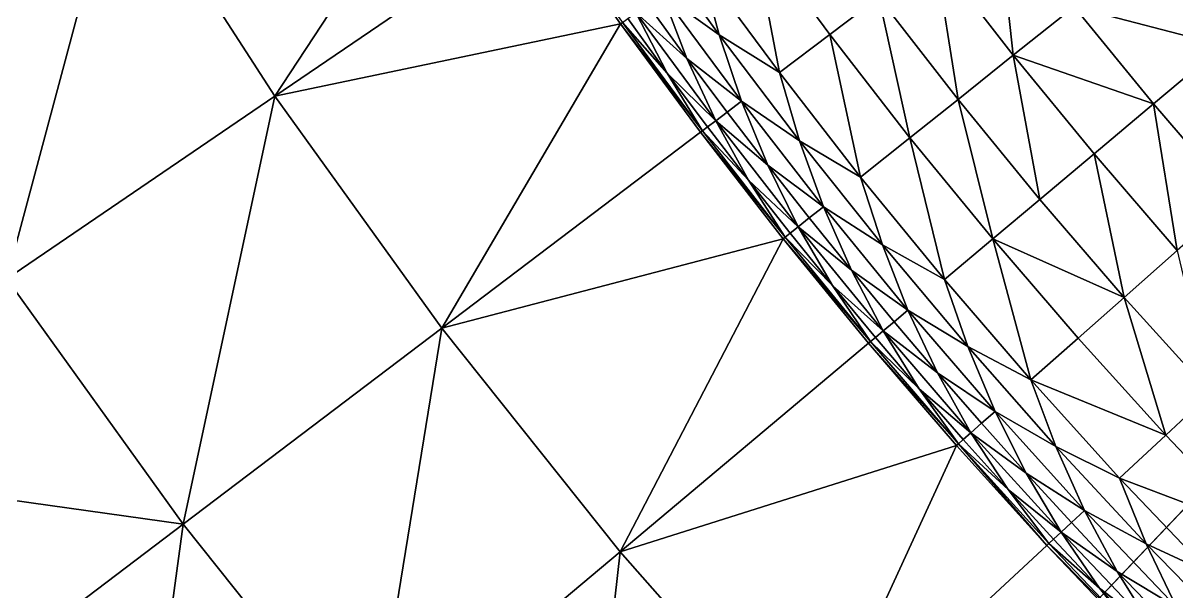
# Model space of a CAD drawing. Header units: millimetres. Extents: x -3250 to 5350, y -3250 to 3250.
# Drawn here: x -2306 to -1773, y -1722 to -1459 of the extents above; entities that cross this region are included whole.
import ezdxf

# ---------------------------------------------------------------- set-up
doc = ezdxf.new("R2010")
doc.units = ezdxf.units.MM
doc.header["$MEASUREMENT"] = 0
doc.layers.add('MESH_3D', color=2, linetype='CONTINUOUS')

msp = doc.modelspace()

# ---------------------------------------------------------------- linework, layer by layer
at = {"layer": 'MESH_3D'}
for points in [[(2150.48, 2436.79, 32500), (-3128.53, 880.23, 32500), (-2326.57, -2269.27, 32500)], [(2150.48, 2436.79, 32500), (-2326.57, -2269.27, 32500), (3105.61, 957.95, 32500)], [(3105.61, 957.95, 32500), (-2326.57, -2269.27, 32500), (-1962.36, -2590.68, 32500)], [(3105.61, 957.95, 32500), (-1962.36, -2590.68, 32500), (-1625, -2814.58, 32500)], [(-2389.21, -1460.02, 24400), (-2327.29, -1267.37, 24200), (-2261.22, -1381.8, 24200)], [(-2189.53, -1492.8, 24200), (-2261.22, -1381.8, 24200), (-2100.06, -1356.37, 24000)], [(-2189.53, -1492.8, 24200), (-2100.06, -1356.37, 24000), (-2065.6, -1408.3, 24000)], [(-2313.47, -1577.3, 24400), (-2389.21, -1460.02, 24400), (-2261.22, -1381.8, 24200)], [(-2313.47, -1577.3, 24400), (-2261.22, -1381.8, 24200), (-2189.53, -1492.8, 24200)], [(-2189.53, -1492.8, 24200), (-2065.6, -1408.3, 24000), (-2029.85, -1459.36, 24000)], [(-2028.89, -1458.67, -38.42), (-2029.85, -1459.36), (-2065.6, -1408.3)], [(-2065.6, -1408.3, 24000), (-2065.6, -1408.3), (-2029.85, -1459.36)], [(-2029.85, -1459.36, 24000), (-2065.6, -1408.3, 24000), (-2029.85, -1459.36)], [(-1848.19, -1473.88, -406.77), (-1884.36, -1427.35, -406.77), (-1855.68, -1405.62, -455.71)], [(-1848.19, -1473.88, -406.77), (-1855.68, -1405.62, -455.71), (-1820.06, -1451.45, -455.71)], [(-1984.19, -1464.4, -205.25), (-2020.08, -1414.48, -205.25), (-1992.68, -1432.64, -238.11)], [(-1984.19, -1464.4, -205.25), (-2010.57, -1445.5, -171.85), (-2020.08, -1414.48, -205.25)], [(-1956.34, -1481.87, -238.11), (-1992.68, -1432.64, -238.11), (-1968.97, -1415.6, -303.82)], [(-1933.07, -1464.24, -303.82), (-1968.97, -1415.6, -303.82), (-1910.43, -1447.1, -355.73)], [(-1956.34, -1481.87, -238.11), (-1968.97, -1415.6, -303.82), (-1933.07, -1464.24, -303.82)], [(-1873.76, -1494.27, -355.73), (-1910.43, -1447.1, -355.73), (-1884.36, -1427.35, -406.77)], [(-1873.76, -1494.27, -355.73), (-1884.36, -1427.35, -406.77), (-1848.19, -1473.88, -406.77)], [(-1820.06, -1451.45, -455.71), (-1787.22, -1425.26, -506.08), (-1751.13, -1469.38, -506.08)], [(-1751.13, -1469.38, -506.08), (-1787.22, -1425.26, -506.08), (-1721.78, -1444.74, -547.31)], [(-1984.19, -1464.4, -205.25), (-1992.68, -1432.64, -238.11), (-1956.34, -1481.87, -238.11)], [(-1999.07, -1475.38, -138.74), (-2017.3, -1450.34, -138.74), (-2010.57, -1445.5, -171.85)], [(-1984.19, -1464.4, -205.25), (-1973.91, -1495.18, -171.85), (-2010.57, -1445.5, -171.85)], [(-1999.07, -1475.38, -138.74), (-2010.57, -1445.5, -171.85), (-1973.91, -1495.18, -171.85)], [(-1999.07, -1475.38, -138.74), (-2022.64, -1454.18, -105.25), (-2017.3, -1450.34, -138.74)], [(-1895.97, -1511.98, -303.82), (-1933.07, -1464.24, -303.82), (-1910.43, -1447.1, -355.73)], [(-1895.97, -1511.98, -303.82), (-1910.43, -1447.1, -355.73), (-1873.76, -1494.27, -355.73)], [(-2008.16, -1482.09, -71.93), (-2026.48, -1456.94, -71.93), (-2022.64, -1454.18, -105.25)], [(-1999.07, -1475.38, -138.74), (-1985.75, -1504.15, -105.25), (-2022.64, -1454.18, -105.25)], [(-2008.16, -1482.09, -71.93), (-2022.64, -1454.18, -105.25), (-1985.75, -1504.15, -105.25)], [(-1848.19, -1473.88, -406.77), (-1820.06, -1451.45, -455.71), (-1783.31, -1496.37, -455.71)], [(-1783.31, -1496.37, -455.71), (-1820.06, -1451.45, -455.71), (-1751.13, -1469.38, -506.08)], [(-2112.4, -1600.08, 24200), (-2189.53, -1492.8, 24200), (-2029.85, -1459.36, 24000)], [(-2112.4, -1600.08, 24200), (-2029.85, -1459.36, 24000), (-1992.83, -1509.51, 24000)], [(-1991.89, -1508.8, -38.42), (-2029.85, -1459.36), (-2028.89, -1458.67, -38.42)], [(-1991.89, -1508.8, -38.42), (-1992.83, -1509.51), (-2029.85, -1459.36)], [(-1992.83, -1509.51, 24000), (-2029.85, -1459.36, 24000), (-2029.85, -1459.36)], [(-1992.83, -1509.51, 24000), (-2029.85, -1459.36), (-1992.83, -1509.51)], [(-2008.16, -1482.09, -71.93), (-2028.89, -1458.67, -38.42), (-2026.48, -1456.94, -71.93)], [(-2008.16, -1482.09, -71.93), (-1991.89, -1508.8, -38.42), (-2028.89, -1458.67, -38.42)], [(-1947.07, -1513.41, -205.25), (-1973.91, -1495.18, -171.85), (-1984.19, -1464.4, -205.25)], [(-1947.07, -1513.41, -205.25), (-1984.19, -1464.4, -205.25), (-1956.34, -1481.87, -238.11)], [(-1918.79, -1530.18, -238.11), (-1956.34, -1481.87, -238.11), (-1933.07, -1464.24, -303.82)], [(-1918.79, -1530.18, -238.11), (-1933.07, -1464.24, -303.82), (-1895.97, -1511.98, -303.82)], [(-1745.45, -1540.36, -455.71), (-1783.31, -1496.37, -455.71), (-1751.13, -1469.38, -506.08)], [(-1980.52, -1500.18, -138.74), (-1985.75, -1504.15, -105.25), (-1999.07, -1475.38, -138.74)], [(-1980.52, -1500.18, -138.74), (-1999.07, -1475.38, -138.74), (-1973.91, -1495.18, -171.85)], [(-1835.92, -1540.52, -355.73), (-1873.76, -1494.27, -355.73), (-1848.19, -1473.88, -406.77)], [(-1810.87, -1519.5, -406.77), (-1848.19, -1473.88, -406.77), (-1783.31, -1496.37, -455.71)], [(-1835.92, -1540.52, -355.73), (-1848.19, -1473.88, -406.77), (-1810.87, -1519.5, -406.77)], [(-1989.53, -1507.01, -71.93), (-2008.16, -1482.09, -71.93), (-1985.75, -1504.15, -105.25)], [(-1989.53, -1507.01, -71.93), (-1991.89, -1508.8, -38.42), (-2008.16, -1482.09, -71.93)], [(-1947.07, -1513.41, -205.25), (-1956.34, -1481.87, -238.11), (-1918.79, -1530.18, -238.11)], [(-2231.97, -1690.65, 24400), (-2313.47, -1577.3, 24400), (-2189.53, -1492.8, 24200)], [(-2231.97, -1690.65, 24400), (-2189.53, -1492.8, 24200), (-2112.4, -1600.08, 24200)], [(-1961.66, -1524.76, -138.74), (-1980.52, -1500.18, -138.74), (-1973.91, -1495.18, -171.85)], [(-1947.07, -1513.41, -205.25), (-1936.02, -1543.92, -171.85), (-1973.91, -1495.18, -171.85)], [(-1961.66, -1524.76, -138.74), (-1973.91, -1495.18, -171.85), (-1936.02, -1543.92, -171.85)], [(-1857.68, -1558.78, -303.82), (-1895.97, -1511.98, -303.82), (-1873.76, -1494.27, -355.73)], [(-1857.68, -1558.78, -303.82), (-1873.76, -1494.27, -355.73), (-1835.92, -1540.52, -355.73)], [(-1772.43, -1564.18, -406.77), (-1810.87, -1519.5, -406.77), (-1783.31, -1496.37, -455.71)], [(-1772.43, -1564.18, -406.77), (-1783.31, -1496.37, -455.71), (-1745.45, -1540.36, -455.71)], [(-1970.59, -1531.69, -71.93), (-1989.53, -1507.01, -71.93), (-1985.75, -1504.15, -105.25)], [(-1961.66, -1524.76, -138.74), (-1985.75, -1504.15, -105.25), (-1980.52, -1500.18, -138.74)], [(-1961.66, -1524.76, -138.74), (-1947.64, -1553.19, -105.25), (-1985.75, -1504.15, -105.25)], [(-1970.59, -1531.69, -71.93), (-1985.75, -1504.15, -105.25), (-1947.64, -1553.19, -105.25)], [(-2112.4, -1600.08, 24200), (-1992.83, -1509.51, 24000), (-1954.58, -1558.72, 24000)], [(-1953.66, -1557.99, -38.42), (-1992.83, -1509.51), (-1991.89, -1508.8, -38.42)], [(-1953.66, -1557.99, -38.42), (-1954.58, -1558.72), (-1992.83, -1509.51)], [(-1954.58, -1558.72, 24000), (-1992.83, -1509.51, 24000), (-1992.83, -1509.51)], [(-1954.58, -1558.72, 24000), (-1992.83, -1509.51), (-1954.58, -1558.72)], [(-1970.59, -1531.69, -71.93), (-1991.89, -1508.8, -38.42), (-1989.53, -1507.01, -71.93)], [(-1970.59, -1531.69, -71.93), (-1953.66, -1557.99, -38.42), (-1991.89, -1508.8, -38.42)], [(-1908.73, -1561.48, -205.25), (-1947.07, -1513.41, -205.25), (-1918.79, -1530.18, -238.11)], [(-1908.73, -1561.48, -205.25), (-1936.02, -1543.92, -171.85), (-1947.07, -1513.41, -205.25)], [(-1880.05, -1577.55, -238.11), (-1918.79, -1530.18, -238.11), (-1895.97, -1511.98, -303.82)], [(-1880.05, -1577.55, -238.11), (-1895.97, -1511.98, -303.82), (-1857.68, -1558.78, -303.82)], [(-1796.95, -1585.82, -355.73), (-1835.92, -1540.52, -355.73), (-1810.87, -1519.5, -406.77)], [(-1796.95, -1585.82, -355.73), (-1810.87, -1519.5, -406.77), (-1772.43, -1564.18, -406.77)], [(-1942.5, -1549.09, -138.74), (-1947.64, -1553.19, -105.25), (-1961.66, -1524.76, -138.74)], [(-1942.5, -1549.09, -138.74), (-1961.66, -1524.76, -138.74), (-1936.02, -1543.92, -171.85)], [(-1908.73, -1561.48, -205.25), (-1918.79, -1530.18, -238.11), (-1880.05, -1577.55, -238.11)], [(-1951.34, -1556.14, -71.93), (-1953.66, -1557.99, -38.42), (-1970.59, -1531.69, -71.93)], [(-1951.34, -1556.14, -71.93), (-1970.59, -1531.69, -71.93), (-1947.64, -1553.19, -105.25)], [(-1857.68, -1558.78, -303.82), (-1835.92, -1540.52, -355.73), (-1796.95, -1585.82, -355.73)], [(-1923.04, -1573.19, -138.74), (-1942.5, -1549.09, -138.74), (-1936.02, -1543.92, -171.85)], [(-1908.73, -1561.48, -205.25), (-1896.93, -1591.71, -171.85), (-1936.02, -1543.92, -171.85)], [(-1923.04, -1573.19, -138.74), (-1936.02, -1543.92, -171.85), (-1896.93, -1591.71, -171.85)], [(-1923.04, -1573.19, -138.74), (-1947.64, -1553.19, -105.25), (-1942.5, -1549.09, -138.74)], [(-1931.79, -1580.35, -71.93), (-1953.66, -1557.99, -38.42), (-1951.34, -1556.14, -71.93)], [(-1931.79, -1580.35, -71.93), (-1951.34, -1556.14, -71.93), (-1947.64, -1553.19, -105.25)], [(-1923.04, -1573.19, -138.74), (-1908.31, -1601.26, -105.25), (-1947.64, -1553.19, -105.25)], [(-1931.79, -1580.35, -71.93), (-1947.64, -1553.19, -105.25), (-1908.31, -1601.26, -105.25)], [(-2030.02, -1703.39, 24200), (-2112.4, -1600.08, 24200), (-1954.58, -1558.72, 24000)], [(-2030.02, -1703.39, 24200), (-1954.58, -1558.72, 24000), (-1915.11, -1606.97, 24000)], [(-1914.21, -1606.21, -38.42), (-1954.58, -1558.72), (-1953.66, -1557.99, -38.42)], [(-1914.21, -1606.21, -38.42), (-1915.11, -1606.97), (-1954.58, -1558.72)], [(-1915.11, -1606.97, 24000), (-1954.58, -1558.72, 24000), (-1954.58, -1558.72)], [(-1915.11, -1606.97, 24000), (-1954.58, -1558.72), (-1915.11, -1606.97)], [(-1931.79, -1580.35, -71.93), (-1914.21, -1606.21, -38.42), (-1953.66, -1557.99, -38.42)], [(-1869.21, -1608.58, -205.25), (-1908.73, -1561.48, -205.25), (-1880.05, -1577.55, -238.11)], [(-1869.21, -1608.58, -205.25), (-1896.93, -1591.71, -171.85), (-1908.73, -1561.48, -205.25)], [(-1840.13, -1623.93, -238.11), (-1880.05, -1577.55, -238.11), (-1857.68, -1558.78, -303.82)], [(-1818.24, -1604.61, -303.82), (-1857.68, -1558.78, -303.82), (-1796.95, -1585.82, -355.73)], [(-1840.13, -1623.93, -238.11), (-1857.68, -1558.78, -303.82), (-1818.24, -1604.61, -303.82)], [(-1756.85, -1630.12, -355.73), (-1796.95, -1585.82, -355.73), (-1772.43, -1564.18, -406.77)], [(-1903.28, -1597.04, -138.74), (-1923.04, -1573.19, -138.74), (-1896.93, -1591.71, -171.85)], [(-1903.28, -1597.04, -138.74), (-1908.31, -1601.26, -105.25), (-1923.04, -1573.19, -138.74)], [(-2437.4, -1661.79, 24600), (-2313.47, -1577.3, 24400), (-2231.97, -1690.65, 24400)], [(-1869.21, -1608.58, -205.25), (-1880.05, -1577.55, -238.11), (-1840.13, -1623.93, -238.11)], [(-1911.94, -1604.31, -71.93), (-1931.79, -1580.35, -71.93), (-1908.31, -1601.26, -105.25)], [(-1911.94, -1604.31, -71.93), (-1914.21, -1606.21, -38.42), (-1931.79, -1580.35, -71.93)], [(-1777.67, -1649.44, -303.82), (-1818.24, -1604.61, -303.82), (-1796.95, -1585.82, -355.73)], [(-1777.67, -1649.44, -303.82), (-1796.95, -1585.82, -355.73), (-1756.85, -1630.12, -355.73)], [(-1883.22, -1620.64, -138.74), (-1903.28, -1597.04, -138.74), (-1896.93, -1591.71, -171.85)], [(-1869.21, -1608.58, -205.25), (-1856.65, -1638.51, -171.85), (-1896.93, -1591.71, -171.85)], [(-1883.22, -1620.64, -138.74), (-1896.93, -1591.71, -171.85), (-1856.65, -1638.51, -171.85)], [(-2144.92, -1799.81, 24400), (-2231.97, -1690.65, 24400), (-2112.4, -1600.08, 24200)], [(-2144.92, -1799.81, 24400), (-2112.4, -1600.08, 24200), (-2030.02, -1703.39, 24200)], [(-1883.22, -1620.64, -138.74), (-1908.31, -1601.26, -105.25), (-1903.28, -1597.04, -138.74)], [(-1891.79, -1628.02, -71.93), (-1914.21, -1606.21, -38.42), (-1911.94, -1604.31, -71.93)], [(-1891.79, -1628.02, -71.93), (-1911.94, -1604.31, -71.93), (-1908.31, -1601.26, -105.25)], [(-1883.22, -1620.64, -138.74), (-1867.8, -1648.34, -105.25), (-1908.31, -1601.26, -105.25)], [(-1891.79, -1628.02, -71.93), (-1908.31, -1601.26, -105.25), (-1867.8, -1648.34, -105.25)], [(-1840.13, -1623.93, -238.11), (-1818.24, -1604.61, -303.82), (-1777.67, -1649.44, -303.82)], [(-2030.02, -1703.39, 24200), (-1915.11, -1606.97, 24000), (-1874.45, -1654.21, 24000)], [(-1873.57, -1653.43, -38.42), (-1915.11, -1606.97), (-1914.21, -1606.21, -38.42)], [(-1873.57, -1653.43, -38.42), (-1874.45, -1654.21), (-1915.11, -1606.97)], [(-1874.45, -1654.21, 24000), (-1915.11, -1606.97, 24000), (-1915.11, -1606.97)], [(-1874.45, -1654.21, 24000), (-1915.11, -1606.97), (-1874.45, -1654.21)], [(-1891.79, -1628.02, -71.93), (-1873.57, -1653.43, -38.42), (-1914.21, -1606.21, -38.42)], [(-1828.52, -1654.68, -205.25), (-1869.21, -1608.58, -205.25), (-1840.13, -1623.93, -238.11)], [(-1828.52, -1654.68, -205.25), (-1856.65, -1638.51, -171.85), (-1869.21, -1608.58, -205.25)], [(-1862.87, -1643.99, -138.74), (-1883.22, -1620.64, -138.74), (-1856.65, -1638.51, -171.85)], [(-1862.87, -1643.99, -138.74), (-1867.8, -1648.34, -105.25), (-1883.22, -1620.64, -138.74)], [(-1799.07, -1669.3, -238.11), (-1840.13, -1623.93, -238.11), (-1777.67, -1649.44, -303.82)], [(-1828.52, -1654.68, -205.25), (-1840.13, -1623.93, -238.11), (-1799.07, -1669.3, -238.11)], [(-1871.35, -1651.47, -71.93), (-1873.57, -1653.43, -38.42), (-1891.79, -1628.02, -71.93)], [(-1871.35, -1651.47, -71.93), (-1891.79, -1628.02, -71.93), (-1867.8, -1648.34, -105.25)], [(-1736, -1693.25, -303.82), (-1777.67, -1649.44, -303.82), (-1756.85, -1630.12, -355.73)], [(-1842.23, -1667.09, -138.74), (-1862.87, -1643.99, -138.74), (-1856.65, -1638.51, -171.85)], [(-1828.52, -1654.68, -205.25), (-1815.23, -1684.28, -171.85), (-1856.65, -1638.51, -171.85)], [(-1842.23, -1667.09, -138.74), (-1856.65, -1638.51, -171.85), (-1815.23, -1684.28, -171.85)], [(-1850.61, -1674.67, -71.93), (-1871.35, -1651.47, -71.93), (-1867.8, -1648.34, -105.25)], [(-1842.23, -1667.09, -138.74), (-1867.8, -1648.34, -105.25), (-1862.87, -1643.99, -138.74)], [(-1842.23, -1667.09, -138.74), (-1826.12, -1694.39, -105.25), (-1867.8, -1648.34, -105.25)], [(-1850.61, -1674.67, -71.93), (-1867.8, -1648.34, -105.25), (-1826.12, -1694.39, -105.25)], [(-1873.57, -1653.43, -38.42), (-1832.63, -1700.43), (-1874.45, -1654.21)], [(-1850.61, -1674.67, -71.93), (-1873.57, -1653.43, -38.42), (-1871.35, -1651.47, -71.93)], [(-1831.76, -1699.63, -38.42), (-1832.63, -1700.43), (-1873.57, -1653.43, -38.42)], [(-1850.61, -1674.67, -71.93), (-1831.76, -1699.63, -38.42), (-1873.57, -1653.43, -38.42)], [(-1799.07, -1669.3, -238.11), (-1777.67, -1649.44, -303.82), (-1736, -1693.25, -303.82)], [(-1942.59, -1802.46, 24200), (-2030.02, -1703.39, 24200), (-1874.45, -1654.21, 24000)], [(-1942.59, -1802.46, 24200), (-1874.45, -1654.21, 24000), (-1832.63, -1700.43, 24000)], [(-1832.63, -1700.43, 24000), (-1874.45, -1654.21, 24000), (-1874.45, -1654.21)], [(-1832.63, -1700.43, 24000), (-1874.45, -1654.21), (-1832.63, -1700.43)], [(-1786.7, -1699.76, -205.25), (-1828.52, -1654.68, -205.25), (-1799.07, -1669.3, -238.11)], [(-1786.7, -1699.76, -205.25), (-1815.23, -1684.28, -171.85), (-1828.52, -1654.68, -205.25)], [(-2351.54, -1781.22, 24600), (-2437.4, -1661.79, 24600), (-2231.97, -1690.65, 24400)], [(-1821.31, -1689.92, -138.74), (-1842.23, -1667.09, -138.74), (-1815.23, -1684.28, -171.85)], [(-1821.31, -1689.92, -138.74), (-1826.12, -1694.39, -105.25), (-1842.23, -1667.09, -138.74)], [(-1756.9, -1713.63, -238.11), (-1799.07, -1669.3, -238.11), (-1736, -1693.25, -303.82)], [(-1786.7, -1699.76, -205.25), (-1799.07, -1669.3, -238.11), (-1756.9, -1713.63, -238.11)], [(-1829.59, -1697.61, -71.93), (-1850.61, -1674.67, -71.93), (-1826.12, -1694.39, -105.25)], [(-1829.59, -1697.61, -71.93), (-1831.76, -1699.63, -38.42), (-1850.61, -1674.67, -71.93)], [(-1800.1, -1712.5, -138.74), (-1821.31, -1689.92, -138.74), (-1815.23, -1684.28, -171.85)], [(-1786.7, -1699.76, -205.25), (-1772.67, -1729.02, -171.85), (-1815.23, -1684.28, -171.85)], [(-1800.1, -1712.5, -138.74), (-1815.23, -1684.28, -171.85), (-1772.67, -1729.02, -171.85)], [(-2259.83, -1896.22, 24600), (-2351.54, -1781.22, 24600), (-2231.97, -1690.65, 24400)], [(-2259.83, -1896.22, 24600), (-2231.97, -1690.65, 24400), (-2144.92, -1799.81, 24400)], [(-1800.1, -1712.5, -138.74), (-1826.12, -1694.39, -105.25), (-1821.31, -1689.92, -138.74)], [(-1808.29, -1720.29, -71.93), (-1829.59, -1697.61, -71.93), (-1826.12, -1694.39, -105.25)], [(-1800.1, -1712.5, -138.74), (-1783.31, -1739.39, -105.25), (-1826.12, -1694.39, -105.25)], [(-1808.29, -1720.29, -71.93), (-1826.12, -1694.39, -105.25), (-1783.31, -1739.39, -105.25)], [(-1942.59, -1802.46, 24200), (-1832.63, -1700.43, 24000), (-1789.67, -1745.59, 24000)], [(-1788.82, -1744.77, -38.42), (-1832.63, -1700.43), (-1831.76, -1699.63, -38.42)], [(-1788.82, -1744.77, -38.42), (-1789.67, -1745.59), (-1832.63, -1700.43)], [(-1789.67, -1745.59, 24000), (-1832.63, -1700.43), (-1789.67, -1745.59)], [(-1789.67, -1745.59, 24000), (-1832.63, -1700.43, 24000), (-1832.63, -1700.43)], [(-1808.29, -1720.29, -71.93), (-1831.76, -1699.63, -38.42), (-1829.59, -1697.61, -71.93)], [(-1808.29, -1720.29, -71.93), (-1788.82, -1744.77, -38.42), (-1831.76, -1699.63, -38.42)], [(-1743.77, -1743.77, -205.25), (-1786.7, -1699.76, -205.25), (-1756.9, -1713.63, -238.11)], [(-1743.77, -1743.77, -205.25), (-1772.67, -1729.02, -171.85), (-1786.7, -1699.76, -205.25)], [(-2052.55, -1904.48, 24400), (-2144.92, -1799.81, 24400), (-2030.02, -1703.39, 24200)], [(-2052.55, -1904.48, 24400), (-2030.02, -1703.39, 24200), (-1942.59, -1802.46, 24200)], [(-1778.61, -1734.81, -138.74), (-1783.31, -1739.39, -105.25), (-1800.1, -1712.5, -138.74)], [(-1778.61, -1734.81, -138.74), (-1800.1, -1712.5, -138.74), (-1772.67, -1729.02, -171.85)], [(-1786.7, -1742.7, -71.93), (-1788.82, -1744.77, -38.42), (-1808.29, -1720.29, -71.93)], [(-1786.7, -1742.7, -71.93), (-1808.29, -1720.29, -71.93), (-1783.31, -1739.39, -105.25)]]:
    msp.add_3dface(points, dxfattribs=at)

doc.saveas('drawing.dxf')
